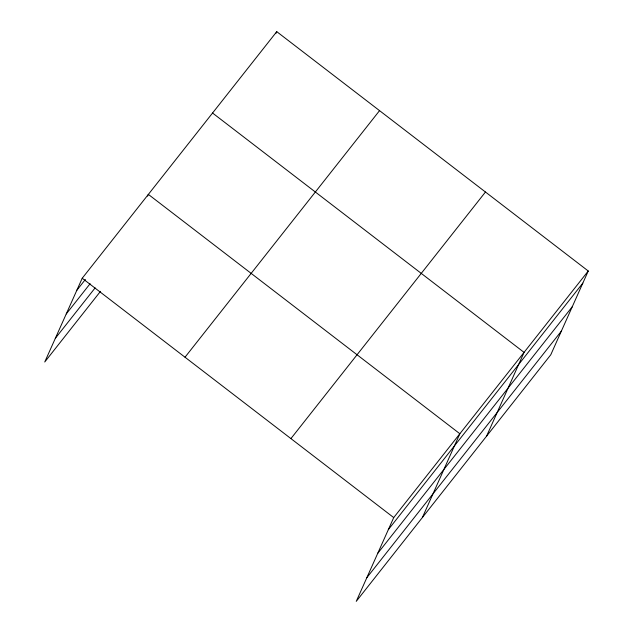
<?xml version="1.0" encoding="UTF-8"?>
<svg xmlns="http://www.w3.org/2000/svg" width="633" height="633" viewBox="0 0 633 633"><rect width="100%" height="100%" fill="white"/><g stroke="black" fill="none" stroke-linecap="round" stroke-linejoin="round"><path stroke-width="0.95" d="M588.255 271.003L393.718 517.588L356.252 601.35L550.781 354.765L588.255 271.003L276.748 31.65L82.219 278.235L44.745 361.997L100.481 291.354M147.584 196.119L148.359 194.394L459.859 433.747L422.393 517.509M275.98 33.375L276.748 31.65M486.587 436.137L524.061 352.375L212.553 113.022M76.807 290.325L85.376 279.462M66.228 313.976L90.108 283.703M55.324 338.346L95.132 287.888M185.01 357.218L379.547 110.64M290.919 438.598L485.456 192.021M388.306 529.679L582.843 283.101M377.727 553.329L572.264 306.752M366.831 577.7L561.36 331.114M82.219 278.235L393.718 517.588"/></g></svg>
